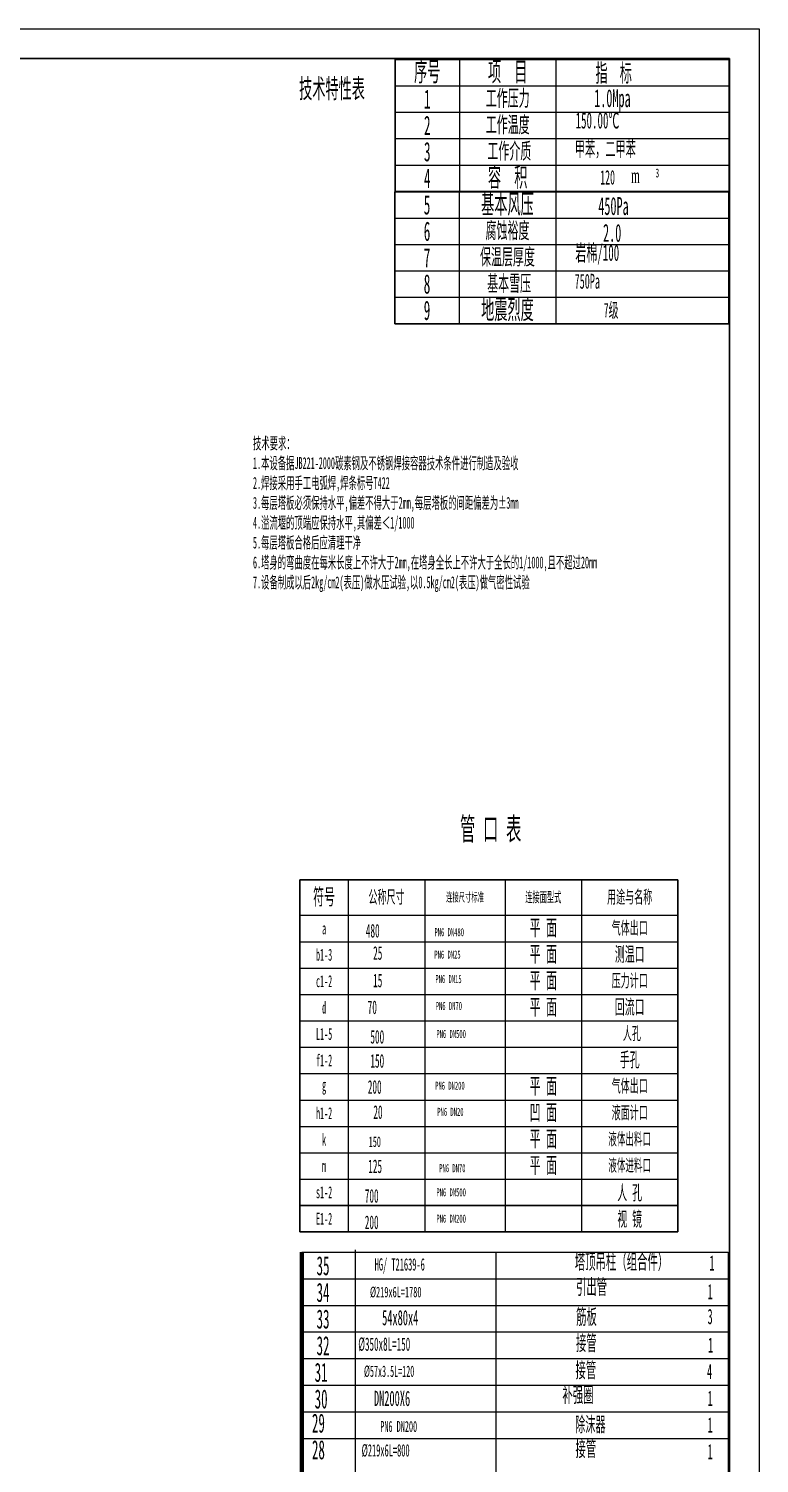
# Model space of a CAD drawing. Header units: millimetres. Extents: x -8058 to 12635, y -1342 to 1598.
# Drawn here: x 2468.5 to 2713.8, y 1116.1 to 1597.6 of the extents above; entities that cross this region are included whole.
import ezdxf

# ---------------------------------------------------------------- set-up
doc = ezdxf.new("R2010")
doc.units = ezdxf.units.MM
doc.header["$LTSCALE"] = 2
doc.linetypes.add('ACAD_ISO10W100', pattern=[18, 12, -3, 0, -3])
doc.linetypes.add('DASHDOTX2', pattern=[50.799999, 25.4, -12.7, 0, -12.7])
for name, color, linetype, lineweight in [('A1', 7, 'Continuous', 30), ('标注', 1, 'Continuous', 18), ('粗实线', 7, 'Continuous', 50), ('细粗线', 7, 'Continuous', 30), ('说明', 7, 'Continuous', 18)]:
    doc.layers.add(name, color=color, linetype=linetype, lineweight=lineweight)
doc.styles.get("Standard").update_dxf_attribs({"font": '', "width": 0.5})
doc.styles.get('Standard').set_extended_font_data('宋体')

msp = doc.modelspace()

# ---------------------------------------------------------------- linework, layer by layer
at = {"layer": 'A1', "color": 0, "linetype": 'DASHDOTX2', "lineweight": 30}
for p, q in [((2687.927, 1587.271), (2703.627, 1587.271)), ((2687.848, 1542.865), (2703.547, 1542.865)), ((2687.927, 1542.991), (2703.627, 1542.991)), ((2687.848, 1498.585), (2703.547, 1498.585))]:
    msp.add_line(p, q, dxfattribs=at)
at = {"layer": 'A1', "color": 0, "linetype": 'DASHDOTX2', "lineweight": 0}
for p, q in [((2687.927, 1578.415), (2703.627, 1578.415)), ((2687.927, 1569.559), (2703.627, 1569.559)), ((2703.627, 1569.559), (2703.627, 1569.559)), ((2687.927, 1560.703), (2703.627, 1560.703)), ((2687.927, 1551.847), (2703.627, 1551.847)), ((2687.848, 1534.009), (2703.547, 1534.009)), ((2687.848, 1525.153), (2703.547, 1525.153)), ((2703.547, 1525.153), (2703.547, 1525.153)), ((2687.848, 1516.297), (2703.547, 1516.297)), ((2687.848, 1507.441), (2703.547, 1507.441))]:
    msp.add_line(p, q, dxfattribs=at)
at = {"layer": '粗实线', "lineweight": 9}
msp.add_line((2119.788, 1597.6), (2713.788, 1597.6), dxfattribs=at)
at = {"layer": '粗实线', "color": 0, "lineweight": 9}
msp.add_line((2713.788, 1597.6), (2713.788, 756.6), dxfattribs=at)
at = {"layer": '细粗线'}
msp.add_line((2129.788, 1587.6), (2703.788, 1587.6), dxfattribs=at)
at = {"layer": '细粗线', "color": 0}
msp.add_line((2703.788, 1587.6), (2703.788, 781.6), dxfattribs=at)
at = {"layer": '说明', "color": 0, "lineweight": 30}
for p, q in [((2591.527, 1587.271), (2591.527, 1542.991)), ((2591.527, 1587.271), (2687.927, 1587.271)), ((2703.627, 1587.271), (2703.627, 1542.991)), ((2591.448, 1542.865), (2591.448, 1498.585)), ((2591.448, 1542.865), (2687.848, 1542.865)), ((2591.527, 1542.991), (2687.927, 1542.991)), ((2703.547, 1542.865), (2703.547, 1498.585)), ((2591.448, 1498.585), (2687.848, 1498.585)), ((2559.598, 1311.904), (2686.472, 1311.904)), ((2559.598, 1311.904), (2559.598, 1193.752)), ((2686.472, 1311.904), (2686.472, 1193.752)), ((2559.598, 1202.608), (2686.472, 1202.608)), ((2559.598, 1193.752), (2686.472, 1193.752))]:
    msp.add_line(p, q, dxfattribs=at)
at = {"layer": '说明', "color": 0}
for p, q in [((2613.127, 1587.271), (2613.127, 1542.991)), ((2645.527, 1587.271), (2645.527, 1542.991)), ((2591.527, 1578.415), (2687.927, 1578.415)), ((2591.527, 1569.559), (2687.927, 1569.559)), ((2591.527, 1560.703), (2687.927, 1560.703)), ((2591.527, 1551.847), (2687.927, 1551.847)), ((2613.048, 1542.865), (2613.048, 1498.585)), ((2645.448, 1542.865), (2645.448, 1498.585)), ((2591.448, 1534.009), (2687.848, 1534.009)), ((2591.448, 1525.153), (2687.848, 1525.153)), ((2591.448, 1516.297), (2687.848, 1516.297)), ((2591.448, 1507.441), (2687.848, 1507.441)), ((2575.798, 1311.904), (2575.798, 1211.464)), ((2575.798, 1311.904), (2575.798, 1193.752)), ((2601.502, 1311.904), (2601.502, 1211.464)), ((2601.502, 1311.904), (2601.502, 1193.752)), ((2628.502, 1311.904), (2628.502, 1211.464)), ((2628.502, 1311.904), (2628.502, 1193.752)), ((2654.077, 1311.904), (2654.077, 1193.752)), ((2686.472, 1311.904), (2686.472, 1211.464)), ((2559.598, 1300.024), (2686.472, 1300.024)), ((2559.598, 1291.168), (2686.472, 1291.168)), ((2559.598, 1282.312), (2686.472, 1282.312)), ((2559.598, 1273.456), (2686.472, 1273.456)), ((2559.598, 1264.6), (2686.472, 1264.6)), ((2559.598, 1255.744), (2686.472, 1255.744)), ((2559.598, 1246.888), (2686.472, 1246.888)), ((2559.598, 1238.032), (2686.472, 1238.032)), ((2559.598, 1229.176), (2686.472, 1229.176)), ((2559.598, 1220.32), (2686.472, 1220.32)), ((2559.598, 1211.464), (2686.472, 1211.464)), ((2560.19, 1187.002), (2572.966, 1187.002)), ((2572.966, 1187.002), (2624.073, 1187.002)), ((2578.077, 1187.74), (2578.077, 820.31)), ((2624.073, 1187.002), (2693.068, 1187.002)), ((2625.351, 1187.002), (2625.351, 820.31)), ((2693.068, 1187.002), (2703.289, 1187.002)), ((2703.289, 1187.002), (2703.289, 820.31)), ((2560.19, 1178.058), (2572.966, 1178.058)), ((2572.966, 1178.058), (2624.073, 1178.058)), ((2624.073, 1178.058), (2693.068, 1178.058)), ((2693.068, 1178.058), (2703.289, 1178.058)), ((2560.19, 1169.114), (2572.966, 1169.114)), ((2572.966, 1169.114), (2624.073, 1169.114)), ((2624.073, 1169.114), (2693.068, 1169.114)), ((2693.068, 1169.114), (2703.289, 1169.114)), ((2560.19, 1160.171), (2572.966, 1160.171)), ((2572.966, 1160.171), (2624.073, 1160.171)), ((2624.073, 1160.171), (2693.068, 1160.171)), ((2693.068, 1160.171), (2703.289, 1160.171)), ((2560.19, 1151.227), (2703.289, 1151.227)), ((2560.19, 1142.283), (2703.289, 1142.283)), ((2560.19, 1133.34), (2703.289, 1133.34)), ((2560.19, 1124.396), (2703.289, 1124.396))]:
    msp.add_line(p, q, dxfattribs=at)
at = {"layer": '说明', "color": 0, "lineweight": 80}
msp.add_line((2560.19, 1187.002), (2560.19, 820.31), dxfattribs=at)

# ---------------------------------------------------------------- texts
at = {"layer": '标注', "color": 0, "attachment_point": 1}
for s, insert, char_height, width in [('3', (2678.946, 1550.681), 3, 38.54574), ('{\\ftimes new roman|b0|i0|c134|p2;m}', (2670.733, 1550.76), 5, 47.89637)]:
    msp.add_mtext(s, dxfattribs=dict(at, insert=insert, char_height=char_height, width=width))
at = {"layer": '说明', "color": 0, "linetype": 'ACAD_ISO10W100', "width": 0.5}
for s, p in [('480', (2581.707, 1292.571)), ('25', (2584.149, 1285.093)), ('15', (2584.141, 1275.884)), ('500', (2583.23, 1256.971)), ('20', (2584.233, 1231.701)), ('700', (2581.353, 1203.582)), ('200', (2581.353, 1194.726))]:
    msp.add_text(s, height=4.55, dxfattribs=at).set_placement(p)
at = {"layer": '说明', "color": 0}
for s, insert, char_height, width, attachment_point in [('序号', (2602.327, 1582.843), 6.48, 21.6, 5), ('\\pxqc;{\\H0.9259x;指  标}', (2664.911, 1582.439), 6.48, 32.4, 5), ('技术特性表', (2570.362, 1577.171), 6.48, 132.89524, 5), ('1', (2602.327, 1573.987), 6.48, 21.6, 5), ('工作压力', (2629.327, 1573.987), 5.4, 32.4, 5), ('{\\H0.9259x;1.0Mpa}', (2664.477, 1573.423), 6.48, 32.4, 5), ('150.00℃', (2652.121, 1569.502), 5.4, 33.73136, 1), ('2', (2602.327, 1565.131), 6.48, 21.6, 5), ('工作温度', (2629.327, 1565.131), 5.4, 32.4, 5), (' {\\H2x;工作介质}', (2629.327, 1556.275), 2.7, 32.4, 5), ('\\pxt7;{\\H1.323x;甲苯，二甲苯}', (2651.872, 1559.755), 3.78, 49.64243, 1), ('3', (2602.327, 1556.275), 6.48, 21.6, 5), ('4', (2602.327, 1547.419), 6.48, 21.6, 5), ('容  积', (2629.327, 1547.419), 6.48, 32.4, 5), ('120    ', (2660.381, 1545.199), 4.86, 7.22891, 7), ('5', (2602.248, 1538.437), 6.48, 21.6, 5), ('\\pxqc;{\\H0.9259x;450Pa}', (2664.832, 1538.032), 6.48, 32.4, 5), ('6', (2602.248, 1529.581), 6.48, 21.6, 5), ('腐蚀裕度', (2629.248, 1529.581), 5.4, 32.4, 5), ('{\\H0.9259x;2.0}', (2664.397, 1529.017), 6.48, 32.4, 5), ('7', (2602.248, 1520.725), 6.48, 21.6, 5), ('保温层厚度', (2629.248, 1520.725), 5.4, 32.4, 5), ('岩棉/100', (2652.042, 1525.095), 5.4, 33.73136, 1), ('8', (2602.248, 1511.869), 6.48, 21.6, 5), (' {\\H2x;基本雪压}', (2629.248, 1511.869), 2.7, 32.4, 5), ('\\pxt5.292;750Pa', (2651.792, 1515.349), 5, 49.64243, 1), ('地震烈度', (2629.248, 1503.013), 6.48, 32.4, 5), ('9', (2602.248, 1503.013), 6.48, 21.6, 5), (' 7级', (2659.908, 1500.168), 4.86, 11.07754, 7), ('技术要求：\\P1.本设备据JB221-2000碳素钢及不锈钢焊接容器技术条件进行制造及验收\\P2.焊接采用手工电弧焊,焊条标号T422\\P3.每层塔板必须保持水平,偏差不得大于2mm,每层塔板的间距偏差为%%P3mm\\P4.溢流堰的顶端应保持水平,其偏差＜1/1000  \\P5.每层塔板合格后应清理干净\\P6.塔身的弯曲度在每米长度上不许大于2mm,在塔身全长上不许大于全长的1/1000,且不超过20mm\\P7.设备制成以后2kg/cm2(表压)做水压试验,以0.5kg/cm2(表压)做气密性试验', (2543.822, 1460.476), 4, 125.7971, 1), ('管 口 表', (2623.608, 1328.616), 7.56, 67.64807, 5), ('符号', (2567.698, 1305.964), 5.4, 16.2, 5), ('公称尺寸', (2588.65, 1305.964), 4.32, 25.704, 5), ('用途与名称', (2670.274, 1305.964), 4.32, 32.39492, 5), ('a', (2567.698, 1295.596), 4, 16.2, 5), ('PN6 DN480', (2604.746, 1295.71), 2.7, 27.02527, 1), ('平 面', (2641.29, 1295.596), 5.4, 25.5744, 5), ('气体出口', (2670.274, 1295.596), 4.32, 32.39492, 5), ('b1-3', (2567.698, 1286.74), 4, 16.2, 5), ('PN6 DN25', (2604.708, 1288.194), 2.7, 28.49936, 1), ('平 面', (2641.29, 1286.74), 5.4, 25.5744, 5), ('测温口', (2670.274, 1286.74), 4.86, 32.39492, 5), ('平 面', (2641.29, 1277.884), 5.4, 25.5744, 5), ('压力计口', (2670.274, 1277.884), 4.32, 32.39492, 5), ('c1-2', (2567.698, 1277.884), 4, 16.2, 5), ('PN6 DN15', (2605.048, 1279.987), 2.7, 28.00796, 1), ('d', (2567.698, 1269.028), 4, 16.2, 5), ('平 面', (2641.29, 1269.028), 5.4, 25.5744, 5), ('回流口', (2670.274, 1269.028), 4.86, 32.39492, 5), ('PN6 DN70', (2605.165, 1270.951), 2.7, 25.05978, 1), ('L1-5', (2567.698, 1260.172), 4, 16.2, 5), ('PN6 DN500', (2605.388, 1261.553), 2.7, 25.05978, 1), (' 人孔', (2670.274, 1260.172), 4.32, 32.39492, 5), ('f1-2', (2567.698, 1251.316), 4, 16.2, 5), ('手孔', (2670.274, 1251.316), 4.86, 32.39492, 5), ('g', (2567.698, 1242.46), 4, 16.2, 5), ('PN6 DN200', (2604.982, 1244.195), 2.7, 26.04258, 1), ('平 面', (2641.29, 1242.46), 5.4, 25.5744, 5), ('气体出口', (2670.274, 1242.579), 4.32, 32.39492, 5), ('h1-2', (2567.698, 1233.604), 4, 16.2, 5), ('PN6 DN20', (2605.686, 1235.415), 2.7, 26.04258, 1), ('凹 面', (2641.29, 1233.604), 5.4, 25.5744, 5), ('液面计口', (2670.274, 1233.604), 4.32, 32.39492, 5), ('平 面', (2641.29, 1224.748), 5.4, 25.5744, 5), ('k', (2567.698, 1224.748), 4, 16.2, 5), ('150', (2582.665, 1225.784), 3.5, 0.60933, 1), ('液体出料口', (2670.274, 1224.748), 4.104, 32.39492, 5), ('平 面', (2641.29, 1215.892), 5.4, 25.5744, 5), ('液体进料口', (2670.274, 1215.892), 4.104, 32.39492, 5), ('m', (2567.698, 1215.892), 4, 16.2, 5), ('\\PPN6 DN70', (2606.349, 1221.005), 2.7, 26.53387, 1), ('s1-2', (2567.698, 1207.036), 4, 16.2, 5), ('人 孔', (2670.274, 1206.7), 4.86, 32.39492, 5), ('PN6 DN500', (2605.388, 1208.417), 2.7, 25.05978, 1), ('E1-2', (2567.698, 1198.18), 4, 16.2, 5), ('PN6 DN200', (2605.388, 1199.561), 2.7, 25.05978, 1), ('视 镜', (2670.274, 1197.844), 4.86, 32.39492, 5), ('35', (2565.169, 1185.611), 6.3884, 12.77673, 1), ('{\\H0.5x;HG/ T21639-6}', (2584.652, 1184.928), 8.26297, 38.35368, 1), ('{\\H0.5x;塔顶吊柱（组合件）}', (2651.837, 1186.355), 10.22138, 50.37522, 1), ('1', (2697.058, 1185.899), 5.111, 10.22138, 1), ('34', (2565.169, 1176.667), 6.3884, 12.77673, 1), ('%%C219x6L=1780', (2583.091, 1175.361), 3.54127, 29.89982, 1), ('引出管', (2652.231, 1177.894), 5.1107, 35.343, 1), ('1', (2696.405, 1176.261), 5.111, 10.22138, 1), ('33', (2565.169, 1167.723), 6.3884, 12.77673, 1), ('54x80x4', (2587.169, 1167.536), 5.1107, 45.99622, 1), ('筋板', (2652.288, 1167.86), 5.1107, 67.71666, 1), ('3', (2696.405, 1167.926), 5.111, 10.22138, 1), ('32', (2565.169, 1158.78), 6.3884, 12.77673, 1), ('%%C350x8L=150', (2579.165, 1158.332), 4.46702, 37.7161, 1), ('接管', (2652.232, 1159.06), 5.1107, 35.343, 1), ('1', (2696.587, 1158.324), 5.111, 10.22138, 1), ('31', (2564.527, 1149.836), 6.3884, 12.77673, 1), ('%%C57x3.5L=120', (2581.083, 1148.89), 3.78694, 31.97401, 1), ('接管', (2652.071, 1149.949), 5.1107, 35.343, 1), ('4', (2696.224, 1149.478), 5.111, 10.22138, 1), ('补强圈', (2647.685, 1141.658), 5.1107, 45.58785, 1), ('30', (2564.527, 1140.892), 6.3884, 12.77673, 1), ('DN200X6', (2584.416, 1140.446), 5.1107, 45.96056, 1), ('1', (2696.405, 1140.486), 5.111, 10.22138, 1), ('29', (2563.618, 1132.784), 6.3884, 12.77673, 1), ('除沫器', (2651.958, 1131.684), 5, 50.37522, 1), ('PN6 DN200', (2586.545, 1130.314), 3.6784, 34.23585, 1), ('1', (2696.405, 1131.542), 5.111, 10.22138, 1), ('28', (2563.618, 1123.84), 6.3884, 12.77673, 1), ('%%C219x6L=800', (2580.287, 1122.519), 4.12868, 34.85946, 1), ('接管', (2652.071, 1123.501), 5.1107, 35.343, 1), ('1', (2696.405, 1122.598), 5.111, 10.22138, 1)]:
    msp.add_mtext(s, dxfattribs=dict(at, insert=insert, char_height=char_height, width=width, attachment_point=attachment_point))
at = {"layer": '说明', "color": 0, "char_height": 6.48, "width": 32.4, "attachment_point": 5, "line_spacing_factor": 2}
for s, insert in [('项  目', (2629.327, 1582.843)), ('基本风压', (2629.248, 1538.437))]:
    msp.add_mtext(s, dxfattribs=dict(at, insert=insert))
at = {"layer": '说明', "color": 0, "lineweight": 50, "attachment_point": 5}
for s, insert, char_height, width in [('连接尺寸标准', (2615.002, 1305.964), 3.024, 27), ('连接面型式', (2641.29, 1305.964), 3.456, 25.5744)]:
    msp.add_mtext(s, dxfattribs=dict(at, insert=insert, char_height=char_height, width=width))
at = {"layer": '说明', "color": 0, "linetype": 'ACAD_ISO10W100', "char_height": 4.55, "attachment_point": 1}
for s, insert, width in [(' 70', (2580.77, 1271.437), 26.04258), ('150', (2583.228, 1253.439), 24.56838), ('200', (2582.367, 1244.695), 25.55118), ('125', (2582.518, 1218.083), 25.704)]:
    msp.add_mtext(s, dxfattribs=dict(at, insert=insert, width=width))

doc.saveas('drawing.dxf')
